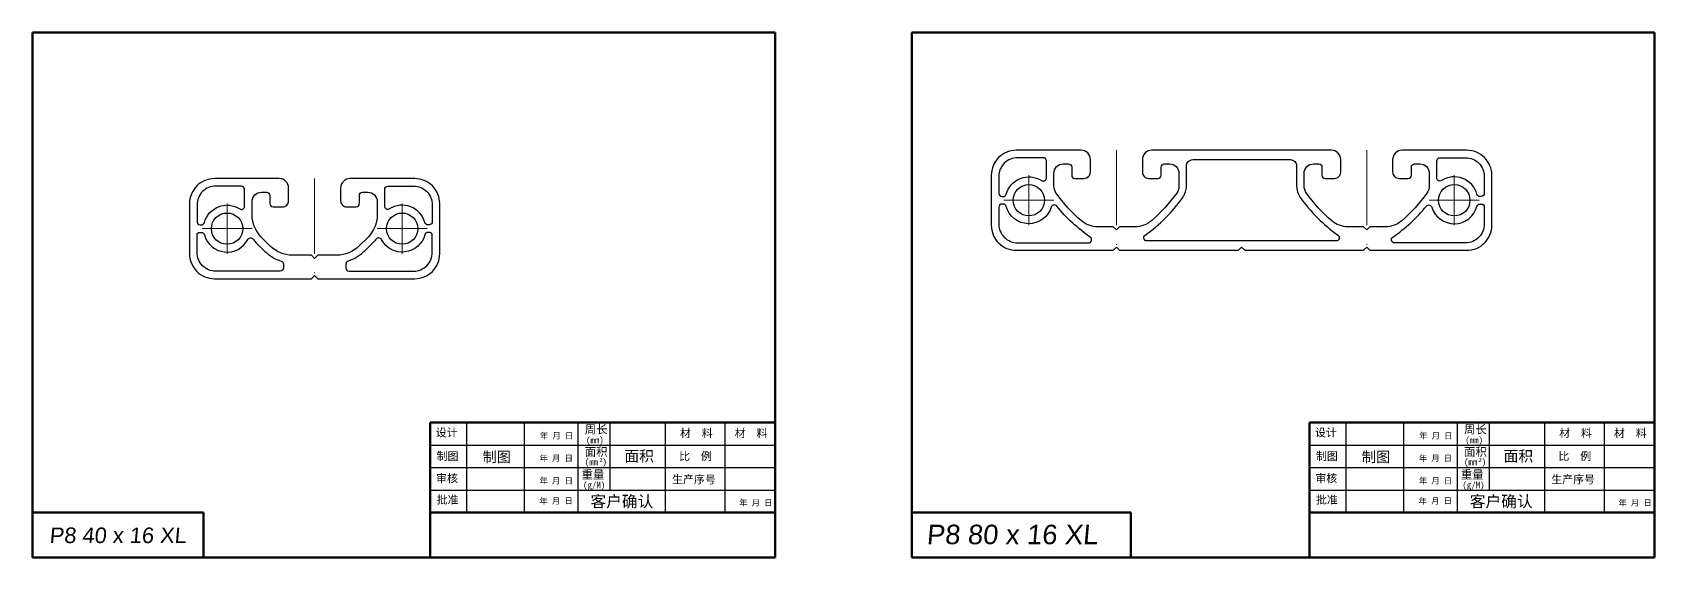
# Model space of a CAD drawing. Header units: millimetres. Extents: x 667 to 3290, y 428 to 2286.
# Drawn here: x 812.1 to 1071.3, y 1693.5 to 1777.4 of the extents above; entities that cross this region are included whole.
import ezdxf

# ---------------------------------------------------------------- set-up
doc = ezdxf.new("R2010")
doc.units = ezdxf.units.MM
doc.linetypes.add('ACAD_ISO10W100', pattern=[18, 12, -3, 0, -3])
doc.layers.add('中心线', color=1, linetype='ACAD_ISO10W100', lineweight=0)
doc.layers.add('实体1', color=5, linetype='Continuous', lineweight=50)
doc.layers.add('细线', color=100, linetype='Continuous')
doc.styles.add('ROMANS', font='romans.shx', dxfattribs={"oblique": 5})
doc.styles.add('宋体', font='', dxfattribs={"height": 2.5})
doc.styles.add('文字', font='')
doc.styles.get('宋体').set_extended_font_data('SimSun')
doc.styles.get('文字').set_extended_font_data('KaiTi_GB2312')

# ---------------------------------------------------------------- blocks, each defined once
blk = doc.blocks.new('001.0026.001.00')
for points in [[(-9.85, 4.45, 0.424695), (-8.85, 3.5), (-7.35, 3.5, 0.414214), (-6.85, 4), (-6.85, 5.32, -0.414214), (-6.35, 5.82), (-5.5, 5.82, -0.414214), (-4, 4.32), (-4, 2.19, -0.198912), (-5.46, -1.34), (-6.91, -2.79, -0.198912), (-10.44, -4.25), (-13.5, -4.25), (-14, -4.75), (-14.5, -4.25), (-17.56, -4.25, -0.198912), (-21.09, -2.79), (-22.53, -1.34, -0.198912), (-24, 2.19), (-24, 4.32, -0.414214), (-22.5, 5.82), (-21.65, 5.82, -0.414214), (-21.15, 5.32), (-21.15, 4, 0.414214), (-20.65, 3.5), (-19.15, 3.5, 0.424695), (-18.15, 4.45), (-18.15, 6.5, 0.414214), (-19.65, 8), (-30, 8, 0.414214), (-34, 4), (-34, -4, 0.414214), (-30, -8), (-14.5, -8), (-14, -7.5), (-13.5, -8), (2, -8, 0.414214), (6, -4), (6, 4, 0.414214), (2, 8), (-8.35, 8, 0.414214), (-9.85, 6.5)], [(-32.1, 0.6, 0.339453), (-31.62, 0.97, -0.508226), (-25.97, 3.15, 0.593543), (-25.2, 3.57), (-25.2, 6.3, 0.414214), (-25.7, 6.8), (-29.8, 6.8, 0.414214), (-32.8, 3.8), (-32.8, 1.1, 0.414214), (-32.3, 0.6)], [(4.11, 0.6, -0.339453), (3.62, 0.97, 0.508226), (-2.03, 3.15, -0.593543), (-2.8, 3.57), (-2.8, 6.3, -0.414214), (-2.3, 6.8), (1.8, 6.8, -0.414214), (4.8, 3.8), (4.8, 1.1, -0.414214), (4.3, 0.6)], [(-32.8, -1.1, -0.414214), (-32.3, -0.6), (-32.1, -0.6, -0.339453), (-31.62, -0.97, 0.682097), (-24.68, -1.75, -0.540951), (-23.85, -1.67, 0.028166), (-23.38, -2.19), (-21.94, -3.63, 0.123438), (-19.35, -5.18, -0.330464), (-19, -5.66), (-19, -6.3, -0.414214), (-19.5, -6.8), (-29.8, -6.8, -0.414214), (-32.8, -3.8)], [(4.11, -0.6, 0.339453), (3.62, -0.97, -0.682097), (-3.32, -1.75, 0.540951), (-4.15, -1.67, -0.028166), (-4.62, -2.19), (-6.06, -3.63, -0.123438), (-8.64, -5.18, 0.330464), (-9, -5.66), (-9, -6.3, 0.414214), (-8.5, -6.8), (1.8, -6.8, 0.414214), (4.8, -3.8), (4.8, -1.1, 0.414214), (4.3, -0.6)]]:
    blk.add_lwpolyline(points, format="xyb", close=True)
for centre in [(-28, 0), (0, 0)]:
    blk.add_circle(centre, 2.5)
at = {"layer": '中心线'}
for p, q in [((-14, 8), (-14, -9.53)), ((-28, 4), (-28, -4)), ((0, 4), (0, -4)), ((-4, 0), (4, 0)), ((-32, 0), (-24, 0))]:
    blk.add_line(p, q, dxfattribs=at)
blk = doc.blocks.new('001.0027.001.00')
for points in [[(34, -7.5), (34.5, -8), (53.5, -8), (54, -7.5), (54.5, -8), (70, -8, 0.414214), (74, -4), (74, 4, 0.414214), (70, 8), (59.65, 8, 0.414214), (58.15, 6.5), (58.15, 4.5, 0.414214), (59.15, 3.5), (60.65, 3.5, 0.414214), (61.15, 4), (61.15, 5.32, -0.414214), (61.65, 5.82), (62.5, 5.82, -0.414214), (64, 4.32), (64, 2.31, -0.156122), (63.63, 1.15, -0.06015), (59.59, -3.28, -0.179645), (56.98, -4.25), (54.5, -4.25), (54, -4.75), (53.5, -4.25), (51.02, -4.25, -0.179645), (48.41, -3.28, -0.06015), (44.37, 1.15, -0.156122), (44, 2.31), (44, 4.32, -0.414214), (45.5, 5.82), (46.35, 5.82, -0.414214), (46.85, 5.32), (46.85, 4, 0.414214), (47.35, 3.5), (48.85, 3.5, 0.414214), (49.85, 4.5), (49.85, 6.5, 0.414214), (48.35, 8), (19.65, 8, 0.414214), (18.15, 6.5), (18.15, 4.5, 0.414214), (19.15, 3.5), (20.65, 3.5, 0.414214), (21.15, 4), (21.15, 5.32, -0.414214), (21.65, 5.82), (22.5, 5.82, -0.414214), (24, 4.32), (24, 2.31, -0.156122), (23.63, 1.15, -0.06015), (19.59, -3.28, -0.179645), (16.98, -4.25), (14.5, -4.25), (14, -4.75), (13.5, -4.25), (11.02, -4.25, -0.179645), (8.41, -3.28, -0.06015), (4.37, 1.15, -0.156122), (4, 2.31), (4, 4.32, -0.414214), (5.5, 5.82), (6.35, 5.82, -0.414214), (6.85, 5.32), (6.85, 4, 0.414214), (7.35, 3.5), (8.85, 3.5, 0.414214), (9.85, 4.5), (9.85, 6.5, 0.414214), (8.35, 8), (-2, 8, 0.414214), (-6, 4), (-6, -4, 0.414214), (-2, -8), (13.5, -8), (14, -7.5), (14.5, -8), (33.5, -8)], [(-4.11, 0.6, 0.339453), (-3.62, 0.97, -0.508226), (2.03, 3.15, 0.593543), (2.8, 3.57), (2.8, 6.3, 0.414214), (2.3, 6.8), (-1.8, 6.8, 0.414214), (-4.8, 3.8), (-4.8, 1.1, 0.414214), (-4.3, 0.6)], [(18.88, -6.5, -0.728037), (18.59, -5.59, 0.081893), (24.6, 0.45, 0.156137), (25.2, 2.31), (25.2, 5.5, -0.414214), (26.2, 6.5), (41.8, 6.5, -0.414214), (42.8, 5.5), (42.8, 2.31, 0.156137), (43.39, 0.45, 0.081893), (49.41, -5.59, -0.728037), (49.11, -6.5)], [(72.1, 0.6, -0.339453), (71.62, 0.97, 0.508226), (65.97, 3.15, -0.593543), (65.2, 3.57), (65.2, 6.3, -0.414214), (65.7, 6.8), (69.8, 6.8, -0.414214), (72.8, 3.8), (72.8, 1.1, -0.414214), (72.3, 0.6)], [(-4.3, -0.6, 0.414214), (-4.8, -1.1), (-4.8, -3.8, 0.414214), (-1.8, -6.8), (9.54, -6.8, 0.735516), (9.83, -5.89, -0.07012), (4.45, -0.93, 0.598653), (3.58, -1.1, -0.753033), (-3.62, -0.97, 0.339453), (-4.11, -0.6)], [(72.3, -0.6, -0.414214), (72.8, -1.1), (72.8, -3.8, -0.414214), (69.8, -6.8), (58.46, -6.8, -0.735516), (58.17, -5.89, 0.07012), (63.55, -0.93, -0.598653), (64.41, -1.1, 0.753033), (71.62, -0.97, -0.339453), (72.1, -0.6)]]:
    blk.add_lwpolyline(points, format="xyb", close=True)
for centre in [(0, 0), (68, 0)]:
    blk.add_circle(centre, 2.5)
at = {"layer": '中心线'}
for p, q in [((14, 8), (14, -9.53)), ((54, 8), (54, -9.53)), ((0, 4), (0, -4)), ((68, 4), (68, -4)), ((4, 0), (-4, 0)), ((64, 0), (72, 0))]:
    blk.add_line(p, q, dxfattribs=at)

msp = doc.modelspace()

# ---------------------------------------------------------------- linework, layer by layer
at = {"layer": '实体1', "lineweight": 70}
for p, q in [((930.794, 1777.426), (812.07, 1777.426)), ((812.07, 1777.426), (812.07, 1693.479)), ((930.794, 1693.479), (930.794, 1777.426)), ((1071.327, 1777.426), (952.602, 1777.426)), ((952.602, 1777.426), (952.602, 1693.479)), ((1071.327, 1693.479), (1071.327, 1777.426)), ((812.07, 1693.479), (930.794, 1693.479)), ((952.602, 1693.479), (1071.327, 1693.479))]:
    msp.add_line(p, q, dxfattribs=at)
at = {"layer": '实体1'}
for p, q in [((923.599, 1777.426), (912.806, 1777.426)), ((1064.131, 1777.426), (1053.338, 1777.426)), ((875.647, 1715.066), (930.794, 1715.066)), ((875.647, 1693.479), (875.647, 1715.066)), ((1016.179, 1715.066), (1071.327, 1715.066)), ((1016.179, 1693.479), (1016.179, 1715.066)), ((812.07, 1700.675), (839.407, 1700.675)), ((839.407, 1700.675), (839.407, 1693.479)), ((875.647, 1700.675), (880.426, 1700.675)), ((880.426, 1700.675), (930.794, 1700.675)), ((952.602, 1700.675), (987.633, 1700.675)), ((987.633, 1700.675), (987.633, 1693.479)), ((1016.179, 1700.675), (1020.959, 1700.675)), ((1020.959, 1700.675), (1071.327, 1700.675))]:
    msp.add_line(p, q, dxfattribs=at)
at = {"layer": '细线', "color": 5}
for p, q in [((881.512, 1700.675), (881.512, 1715.066)), ((890.72, 1700.675), (890.72, 1715.066)), ((899.286, 1700.675), (899.286, 1715.066)), ((904.429, 1704.272), (904.429, 1715.066)), ((913.238, 1700.675), (913.238, 1715.066)), ((922.799, 1700.675), (922.799, 1715.066)), ((1022.044, 1700.675), (1022.044, 1715.066)), ((1031.252, 1700.675), (1031.252, 1715.066)), ((1039.818, 1700.675), (1039.818, 1715.066)), ((1044.961, 1704.272), (1044.961, 1715.066)), ((1053.77, 1700.675), (1053.77, 1715.066)), ((1063.332, 1700.675), (1063.332, 1715.066)), ((875.647, 1711.468), (930.794, 1711.468)), ((1016.179, 1711.468), (1071.327, 1711.468)), ((875.647, 1707.87), (930.794, 1707.87)), ((1016.179, 1707.87), (1071.327, 1707.87)), ((875.647, 1704.272), (930.794, 1704.272)), ((1016.179, 1704.272), (1071.327, 1704.272))]:
    msp.add_line(p, q, dxfattribs=at)

# ---------------------------------------------------------------- block references
for name, p in [('001.0027.001.00', (971.318, 1750.594)), ('001.0026.001.00', (871.171, 1746.06))]:
    msp.add_blockref(name, p)

# ---------------------------------------------------------------- texts
at = {"attachment_point": 1, "style": 'ROMANS'}
for s, insert, char_height, width in [('{\\fArial|b0|i0|c0|p34;P8\\fArial|b0|i0|c238|p34; 4\\fArial|b0|i0|c0|p34;0 x \\fArial|b0|i0|c238|p34;16 X\\fArial|b0|i0|c0|p34;L}', (814.75, 1698.285), 2.496, 26.59263), ('{\\fArial|b0|i0|c0|p34;P8\\fArial|b0|i0|c238|p34; 8\\fArial|b0|i0|c0|p34;0 x \\fArial|b0|i0|c238|p34;16 X\\fArial|b0|i0|c0|p34;L}', (954.947, 1698.73), 3.12, 33.24079)]:
    msp.add_mtext(s, dxfattribs=dict(at, insert=insert, char_height=char_height, width=width))
at = {"layer": '实体1'}
for s, height, style, p in [('设计', 1.2792, '宋体', (876.536, 1712.818)), ('周长', 1.3304, '宋体', (900.35, 1713.305)), ('材  料', 1.2792, '宋体', (915.552, 1712.719)), ('材  料', 1.2792, '宋体', (924.31, 1712.719)), ('设计', 1.2792, '宋体', (1017.068, 1712.818)), ('周长', 1.3304, '宋体', (1040.882, 1713.305)), ('材  料', 1.2792, '宋体', (1056.084, 1712.719)), ('材  料', 1.2792, '宋体', (1064.842, 1712.719)), ('年 月 日', 0.9594, '宋体', (893.176, 1712.47)), ('面积', 1.3304, '宋体', (900.35, 1709.708)), ('(mm)', 1.0393, '文字', (900.55, 1711.734)), ('年 月 日', 0.9594, '宋体', (1033.708, 1712.47)), ('面积', 1.3304, '宋体', (1040.882, 1709.708)), ('(mm)', 1.0393, '文字', (1041.082, 1711.734)), ('制图', 1.2792, '宋体', (876.672, 1709.058)), ('制图', 1.6629, '宋体', (884.008, 1708.74)), ('年 月 日', 0.9594, '宋体', (893.117, 1708.873)), ('(mm )', 1.0393, '文字', (900.344, 1708.242)), ('2', 0.686, '文字', (902.66, 1708.739)), ('面积', 1.7295, '宋体', (906.671, 1708.839)), ('比  例', 1.2792, '宋体', (915.429, 1709.042)), ('制图', 1.2792, '宋体', (1017.204, 1709.058)), ('制图', 1.6629, '宋体', (1024.54, 1708.74)), ('年 月 日', 0.9594, '宋体', (1033.649, 1708.873)), ('(mm )', 1.0393, '文字', (1040.877, 1708.242)), ('2', 0.686, '文字', (1043.192, 1708.739)), ('面积', 1.7295, '宋体', (1047.203, 1708.839)), ('比  例', 1.2792, '宋体', (1055.961, 1709.042)), ('审核', 1.2792, '宋体', (876.587, 1705.507)), ('年 月 日', 0.9594, '宋体', (893.117, 1705.275)), ('重量', 1.3304, '宋体', (899.84, 1706.075)), ('生产序号', 1.2792, '宋体', (914.298, 1705.324)), ('审核', 1.2792, '宋体', (1017.119, 1705.507)), ('年 月 日', 0.9594, '宋体', (1033.649, 1705.275)), ('重量', 1.3304, '宋体', (1040.372, 1706.075)), ('生产序号', 1.2792, '宋体', (1054.83, 1705.324)), ('批准', 1.2792, '宋体', (876.68, 1702.081)), ('(g/M)', 1.0393, '文字', (900.082, 1704.554)), ('客户确认', 1.842, '宋体', (901.258, 1701.532)), ('批准', 1.2792, '宋体', (1017.212, 1702.081)), ('(g/M)', 1.0393, '文字', (1040.615, 1704.554)), ('客户确认', 1.842, '宋体', (1041.79, 1701.532)), ('年 月 日', 0.9594, '宋体', (893.099, 1702.062)), ('年 月 日', 0.9594, '宋体', (925.021, 1701.751)), ('年 月 日', 0.9594, '宋体', (1033.631, 1702.062)), ('年 月 日', 0.9594, '宋体', (1065.553, 1701.751))]:
    msp.add_text(s, height=height, dxfattribs=dict(at, style=style)).set_placement(p)

doc.saveas('drawing.dxf')
